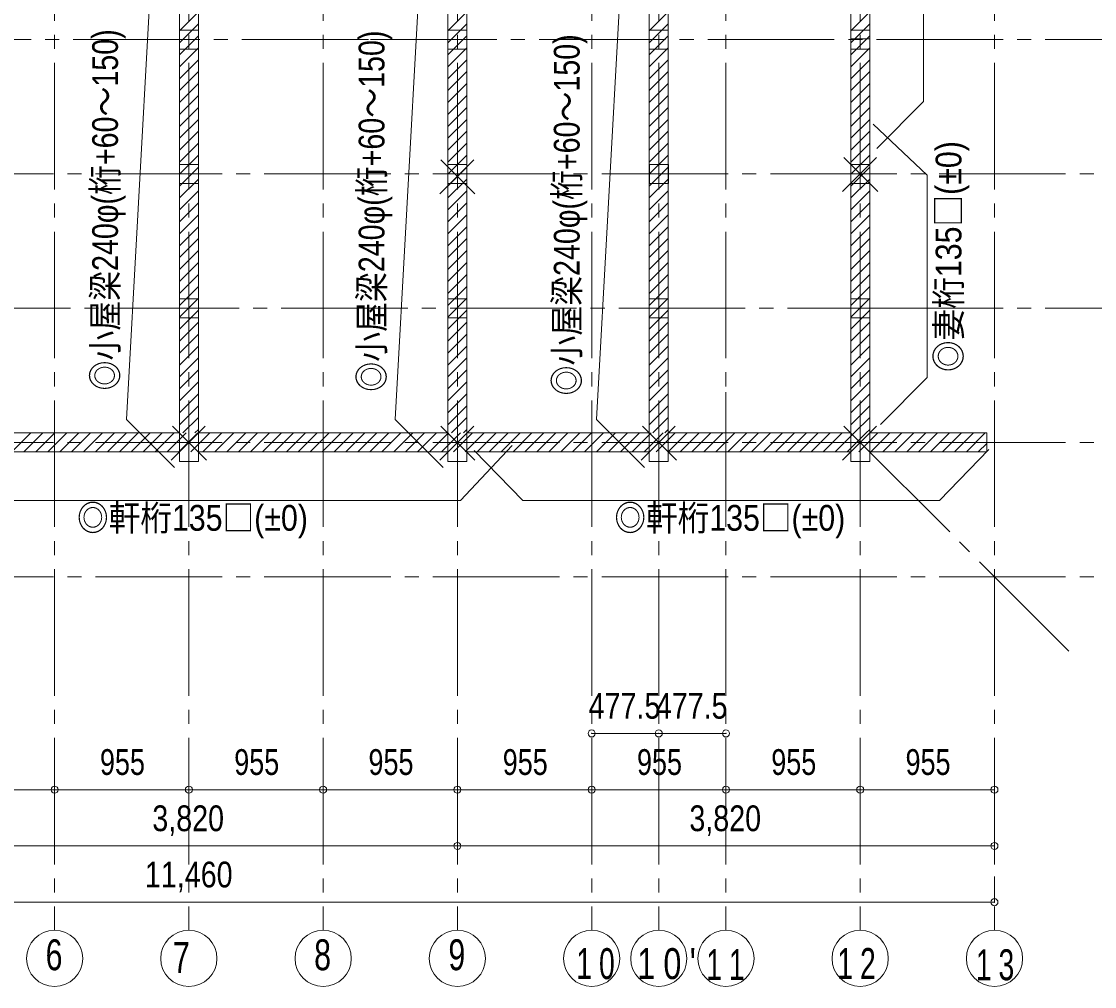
# Model space of a CAD drawing. Units: millimetres at full size, sheet at 1:100. Extents: x -20320 to -574, y -13906 to 13689.
# Drawn here: x -13266 to -5634, y 1120 to 7984 of the extents above; entities that cross this region are included whole.
import ezdxf
from ezdxf.enums import TextEntityAlignment as Align

# ---------------------------------------------------------------- set-up
doc = ezdxf.new("R2010")
doc.units = ezdxf.units.MM
doc.header["$LTSCALE"] = 100
doc.header["$PDMODE"] = 32
doc.header["$PDSIZE"] = 50
doc.linetypes.add('CHAIN2', pattern=[12, 9, -1, 1, -1])
for name, color, linetype, lineweight in [('1-0_通り心', 253, 'CHAIN2', 9), ('1-1_構造・躯体', 6, 'Continuous', 20), ('1-4_見え掛り', 5, 'Continuous', 15), ('1-B_予備', 3, 'Continuous', 25), ('1-C_ハッチ', 253, 'Continuous', 9), ('1-D_寸法', 4, 'Continuous', 9), ('1-E_文字', 3, 'Continuous', 9), ('1-F_補助線', 3, 'Continuous', 9)]:
    doc.layers.add(name, color=color, linetype=linetype, lineweight=lineweight)
doc.styles.add('ＭＳ Ｐゴシック', font='')
doc.styles.get('ＭＳ Ｐゴシック').set_extended_font_data('MS PGothic')

# ---------------------------------------------------------------- blocks, each defined once
blk = doc.blocks.new('6')
at = {"layer": '1-E_文字', "color": 4}
blk.add_circle((1.4, 43.1), 200, dxfattribs=at)
at = {"layer": '1-E_文字', "style": 'ＭＳ Ｐゴシック', "width": 0.75}
blk.add_text('6', height=219.9, dxfattribs=at).set_placement((-62.6, -106.9), align=Align.BOTTOM_LEFT)
blk = doc.blocks.new('7')
at = {"layer": '1-E_文字', "color": 4}
blk.add_circle((13.8, 48), 200, dxfattribs=at)
at = {"layer": '1-E_文字', "style": 'ＭＳ Ｐゴシック', "width": 0.75}
blk.add_text('7', height=219.9, dxfattribs=at).set_placement((-100, -121.9), align=Align.BOTTOM_LEFT)
blk = doc.blocks.new('8')
at = {"layer": '1-E_文字', "color": 4}
blk.add_circle((1.4, 43.1), 200, dxfattribs=at)
at = {"layer": '1-E_文字', "style": 'ＭＳ Ｐゴシック', "width": 0.75}
blk.add_text('8', height=219.9, dxfattribs=at).set_placement((-62.6, -106.9), align=Align.BOTTOM_LEFT)
blk = doc.blocks.new('9')
at = {"layer": '1-E_文字', "color": 4}
blk.add_circle((1.4, 43.1), 200, dxfattribs=at)
at = {"layer": '1-E_文字', "style": 'ＭＳ Ｐゴシック', "width": 0.75}
blk.add_text('9', height=219.9, dxfattribs=at).set_placement((-62.6, -106.9), align=Align.BOTTOM_LEFT)
blk = doc.blocks.new('10')
at = {"layer": '1-E_文字', "color": 4}
blk.add_circle((-6.1, 43.1), 200, dxfattribs=at)
at = {"layer": '1-E_文字', "insert": (-115.1, -106.9), "char_height": 219.9, "attachment_point": 7, "style": 'ＭＳ Ｐゴシック'}
blk.add_mtext('\\T1.44;\\W0.7;10', dxfattribs=at)
blk = doc.blocks.new("10'")
at = {"layer": '1-E_文字', "color": 4}
blk.add_circle((1.3, 7.4), 200, dxfattribs=at)
at = {"layer": '1-E_文字', "insert": (-152.7, -142.6), "char_height": 219.9, "attachment_point": 7, "style": 'ＭＳ Ｐゴシック'}
blk.add_mtext("\\T1.46;\\W0.8;10'", dxfattribs=at)
blk = doc.blocks.new('11s')
at = {"layer": '1-F_補助線', "color": 4}
blk.add_circle((2.9, 154.1), 200, dxfattribs=at)
at = {"layer": '1-F_補助線', "insert": (-137.5, 0), "char_height": 219.9, "attachment_point": 7, "style": 'ＭＳ Ｐゴシック'}
blk.add_mtext('\\T1.44;\\W0.7;11', dxfattribs=at)
blk = doc.blocks.new('12')
at = {"layer": '1-E_文字', "color": 4}
blk.add_circle((7.3, 42.1), 200, dxfattribs=at)
at = {"layer": '1-E_文字', "insert": (-155.3, -104), "char_height": 219.9, "attachment_point": 7, "style": 'ＭＳ Ｐゴシック'}
blk.add_mtext('\\T1.44;\\W0.7;12', dxfattribs=at)
blk = doc.blocks.new('13')
at = {"layer": '1-E_文字', "color": 4}
blk.add_circle((-0.2, 45.1), 200, dxfattribs=at)
at = {"layer": '1-E_文字', "insert": (-132.8, -113.1), "char_height": 219.9, "attachment_point": 7, "style": 'ＭＳ Ｐゴシック'}
blk.add_mtext('\\T1.44;\\W0.7;13', dxfattribs=at)

msp = doc.modelspace()

# ---------------------------------------------------------------- linework, layer by layer
at = {"layer": '1-0_通り心'}
for p, q in [((-13030.6, 13688.6), (-13030.6, 1520)), ((-12075.6, 13688.6), (-12075.6, 1520)), ((-11120.6, 13688.6), (-11120.6, 1520)), ((-10165.6, 13688.6), (-10165.6, 1520)), ((-9210.6, 13688.6), (-9210.6, 1520)), ((-8733.1, 13688.6), (-8733.1, 1520)), ((-8255.6, 13688.6), (-8255.6, 1520)), ((-7300.6, 13688.6), (-7300.6, 1520)), ((-6345.6, 13688.6), (-6345.6, 1520)), ((-10798.1, 7854.5), (-19939.4, 7854.5)), ((-5084.8, 7854.5), (-10798.1, 7854.5)), ((-19939.4, 6899.5), (-5084.8, 6899.5)), ((-6918.1, 5944.5), (-19939.4, 5944.5)), ((-5084.8, 5944.5), (-6918.1, 5944.5)), ((-8255.6, 5347.7), (-8255.6, 4354.7)), ((-19939.4, 4989.5), (-5084.8, 4989.5)), ((-7300.6, 4989.5), (-5760.7, 3449.6)), ((-19939.4, 4034.5), (-5084.8, 4034.5))]:
    msp.add_line(p, q, dxfattribs=at)
at = {"layer": '1-1_構造・躯体'}
for points in [[(-12143.1, 7787), (-12008.1, 7787), (-12008.1, 7922), (-12143.1, 7922)], [(-10233.1, 7787), (-10098.1, 7787), (-10098.1, 7922), (-10233.1, 7922)], [(-8800.6, 7787), (-8665.6, 7787), (-8665.6, 7922), (-8800.6, 7922)], [(-7368.1, 7787), (-7233.1, 7787), (-7233.1, 7922), (-7368.1, 7922)], [(-12142.4, 6832), (-12007.4, 6832), (-12007.4, 6967), (-12142.4, 6967)], [(-10233.1, 6832), (-10098.1, 6832), (-10098.1, 6967), (-10233.1, 6967)], [(-8799.9, 6832), (-8664.9, 6832), (-8664.9, 6967), (-8799.9, 6967)], [(-7367.4, 6832), (-7232.4, 6832), (-7232.4, 6967), (-7367.4, 6967)], [(-12143.1, 5877), (-12008.1, 5877), (-12008.1, 6012), (-12143.1, 6012)], [(-10233.1, 5877), (-10098.1, 5877), (-10098.1, 6012), (-10233.1, 6012)], [(-8800.6, 5877), (-8665.6, 5877), (-8665.6, 6012), (-8800.6, 6012)], [(-7368.1, 5877), (-7233.1, 5877), (-7233.1, 6012), (-7368.1, 6012)]]:
    msp.add_lwpolyline(points, close=True, dxfattribs=at)
at = {"layer": '1-4_見え掛り'}
for p, q in [((-12143.1, 10854.5), (-12143.1, 4854.5)), ((-10233.1, 10854.5), (-10233.1, 4854.5)), ((-8800.6, 10854.5), (-8800.6, 4854.5)), ((-7233.1, 10854.5), (-7233.1, 4854.5)), ((-7368.1, 4854.5), (-7368.1, 8719.5)), ((-7233.1, 7860.7), (-7368.1, 7860.7)), ((-13918.1, 5057), (-12143.1, 5057)), ((-12008.1, 5057), (-10233.1, 5057)), ((-10098.1, 5057), (-8800.6, 5057)), ((-8665.6, 5057), (-7368.1, 5057)), ((-7233.1, 5057), (-6400.6, 5057)), ((-6400.6, 5057), (-6400.6, 4922)), ((-13918.1, 4922), (-12143.1, 4922)), ((-12008.1, 4922), (-10233.1, 4922)), ((-10098.1, 4922), (-8800.6, 4922)), ((-8665.6, 4922), (-7368.1, 4922)), ((-7233.1, 4922), (-6400.6, 4922)), ((-7233.1, 4854.5), (-7368.1, 4854.5))]:
    msp.add_line(p, q, dxfattribs=at)
for points in [[(-12008.1, 10854.5), (-12008.1, 4854.5), (-12143.1, 4854.5)], [(-10098.1, 10854.5), (-10098.1, 4854.5), (-10233.1, 4854.5)], [(-8665.6, 10854.5), (-8665.6, 4854.5), (-8800.6, 4854.5)]]:
    msp.add_lwpolyline(points, dxfattribs=at)
at = {"layer": '1-B_予備', "color": 4, "lineweight": 9}
for p, q in [((-6849.2, 10282.7), (-6849.2, 7414.3)), ((-12518.6, 5152.7), (-12319.6, 8742)), ((-10608.6, 5152.7), (-10409.6, 8742)), ((-9176.1, 5152.7), (-8977.1, 8742)), ((-7181.7, 7080.2), (-6849.2, 7414.3)), ((-7157, 5118), (-6824.5, 5452)), ((-12177.3, 4811.3), (-12518.6, 5152.7)), ((-10267.3, 4811.3), (-10608.6, 5152.7)), ((-8834.8, 4811.3), (-9176.1, 5152.7)), ((-9775.1, 4967.6), (-10142.6, 4577.1)), ((-9699.2, 4577.1), (-10046.2, 4932.1)), ((-6386, 4938.6), (-6736.8, 4577.1)), ((-13985.6, 4577.1), (-10142.6, 4577.1)), ((-9699.2, 4577.1), (-6736.8, 4577.1))]:
    msp.add_line(p, q, dxfattribs=at)
at = {"layer": '1-B_予備'}
for p, q in [((-10290.6, 6757.9), (-10048.8, 6999.7)), ((-10040.6, 6757.9), (-10282.4, 6999.7)), ((-7425.6, 6774.5), (-7183.8, 7016.4)), ((-7175.6, 6774.5), (-7417.4, 7016.4)), ((-12200.6, 4864.5), (-11958.8, 5106.4)), ((-11950.6, 4864.5), (-12192.4, 5106.4)), ((-10290.6, 4864.5), (-10048.8, 5106.4)), ((-10040.6, 4864.5), (-10282.4, 5106.4)), ((-8858.1, 4864.5), (-8616.3, 5106.4)), ((-8608.1, 4864.5), (-8849.9, 5106.4)), ((-7425.6, 4864.5), (-7183.8, 5106.4)), ((-7425.6, 4864.5), (-7183.8, 5106.4)), ((-7175.6, 4864.5), (-7417.4, 5106.4)), ((-7175.6, 4864.5), (-7417.4, 5106.4))]:
    msp.add_line(p, q, dxfattribs=at)
at = {"layer": '1-B_予備', "color": 4, "lineweight": 9}
msp.add_lwpolyline([(-7208.5, 7253.4), (-6824.5, 6889.6), (-6824.5, 5452)], dxfattribs=at)
at = {"layer": '1-C_ハッチ'}
for p, q in [((-12143.1, 7916.3), (-12008.1, 8051.3)), ((-10233.1, 7916.3), (-10098.1, 8051.3)), ((-8800.6, 7916.3), (-8665.6, 8051.3)), ((-7368.1, 7916.3), (-7233.1, 8051.3)), ((-12143.1, 7831.4), (-12008.1, 7966.4)), ((-10233.1, 7831.4), (-10098.1, 7966.4)), ((-8800.6, 7831.4), (-8665.6, 7966.4)), ((-7368.1, 7831.4), (-7233.1, 7966.4)), ((-12143.1, 7746.6), (-12008.1, 7881.6)), ((-10233.1, 7746.6), (-10098.1, 7881.6)), ((-8800.6, 7746.6), (-8665.6, 7881.6)), ((-7368.1, 7746.6), (-7233.1, 7881.6)), ((-12143.1, 7661.7), (-12008.1, 7796.7)), ((-10233.1, 7661.7), (-10098.1, 7796.7)), ((-8800.6, 7661.7), (-8665.6, 7796.7)), ((-7368.1, 7661.7), (-7233.1, 7796.7)), ((-12143.1, 7576.9), (-12008.1, 7711.9)), ((-10233.1, 7576.9), (-10098.1, 7711.9)), ((-8800.6, 7576.9), (-8665.6, 7711.9)), ((-7368.1, 7576.9), (-7233.1, 7711.9)), ((-12143.1, 7492), (-12008.1, 7627)), ((-10233.1, 7492), (-10098.1, 7627)), ((-8800.6, 7492), (-8665.6, 7627)), ((-7368.1, 7492), (-7233.1, 7627)), ((-12143.1, 7407.2), (-12008.1, 7542.2)), ((-10233.1, 7407.2), (-10098.1, 7542.2)), ((-8800.6, 7407.2), (-8665.6, 7542.2)), ((-7368.1, 7407.2), (-7233.1, 7542.2)), ((-12143.1, 7322.3), (-12008.1, 7457.3)), ((-10233.1, 7322.3), (-10098.1, 7457.3)), ((-8800.6, 7322.3), (-8665.6, 7457.3)), ((-7368.1, 7322.3), (-7233.1, 7457.3)), ((-12143.1, 7237.5), (-12008.1, 7372.5)), ((-10233.1, 7237.5), (-10098.1, 7372.5)), ((-8800.6, 7237.5), (-8665.6, 7372.5)), ((-7368.1, 7237.5), (-7233.1, 7372.5)), ((-12143.1, 7152.6), (-12008.1, 7287.6)), ((-10233.1, 7152.6), (-10098.1, 7287.6)), ((-8800.6, 7152.6), (-8665.6, 7287.6)), ((-7368.1, 7152.6), (-7233.1, 7287.6)), ((-12143.1, 7067.8), (-12008.1, 7202.8)), ((-10233.1, 7067.8), (-10098.1, 7202.8)), ((-8800.6, 7067.8), (-8665.6, 7202.8)), ((-7368.1, 7067.8), (-7233.1, 7202.8)), ((-12143.1, 6982.9), (-12008.1, 7117.9)), ((-10233.1, 6982.9), (-10098.1, 7117.9)), ((-8800.6, 6982.9), (-8665.6, 7117.9)), ((-7368.1, 6982.9), (-7233.1, 7117.9)), ((-12143.1, 6898.1), (-12008.1, 7033.1)), ((-10233.1, 6898.1), (-10098.1, 7033.1)), ((-8800.6, 6898.1), (-8665.6, 7033.1)), ((-7368.1, 6898.1), (-7233.1, 7033.1)), ((-12143.1, 6813.2), (-12008.1, 6948.2)), ((-10233.1, 6813.2), (-10098.1, 6948.2)), ((-8800.6, 6813.2), (-8665.6, 6948.2)), ((-7368.1, 6813.2), (-7233.1, 6948.2)), ((-12143.1, 6728.3), (-12008.1, 6863.3)), ((-10233.1, 6728.3), (-10098.1, 6863.3)), ((-8800.6, 6728.3), (-8665.6, 6863.3)), ((-7368.1, 6728.3), (-7233.1, 6863.3)), ((-12143.1, 6643.5), (-12008.1, 6778.5)), ((-10233.1, 6643.5), (-10098.1, 6778.5)), ((-8800.6, 6643.5), (-8665.6, 6778.5)), ((-7368.1, 6643.5), (-7233.1, 6778.5)), ((-12143.1, 6558.6), (-12008.1, 6693.6)), ((-10233.1, 6558.6), (-10098.1, 6693.6)), ((-8800.6, 6558.6), (-8665.6, 6693.6)), ((-7368.1, 6558.6), (-7233.1, 6693.6)), ((-12143.1, 6473.8), (-12008.1, 6608.8)), ((-10233.1, 6473.8), (-10098.1, 6608.8)), ((-8800.6, 6473.8), (-8665.6, 6608.8)), ((-7368.1, 6473.8), (-7233.1, 6608.8)), ((-12143.1, 6388.9), (-12008.1, 6523.9)), ((-10233.1, 6388.9), (-10098.1, 6523.9)), ((-8800.6, 6388.9), (-8665.6, 6523.9)), ((-7368.1, 6388.9), (-7233.1, 6523.9)), ((-12143.1, 6304.1), (-12008.1, 6439.1)), ((-10233.1, 6304.1), (-10098.1, 6439.1)), ((-8800.6, 6304.1), (-8665.6, 6439.1)), ((-7368.1, 6304.1), (-7233.1, 6439.1)), ((-12143.1, 6219.2), (-12008.1, 6354.2)), ((-10233.1, 6219.2), (-10098.1, 6354.2)), ((-8800.6, 6219.2), (-8665.6, 6354.2)), ((-7368.1, 6219.2), (-7233.1, 6354.2)), ((-12143.1, 6134.4), (-12008.1, 6269.4)), ((-10233.1, 6134.4), (-10098.1, 6269.4)), ((-8800.6, 6134.4), (-8665.6, 6269.4)), ((-7368.1, 6134.4), (-7233.1, 6269.4)), ((-12143.1, 6049.5), (-12008.1, 6184.5)), ((-10233.1, 6049.5), (-10098.1, 6184.5)), ((-8800.6, 6049.5), (-8665.6, 6184.5)), ((-7368.1, 6049.5), (-7233.1, 6184.5)), ((-12143.1, 5964.7), (-12008.1, 6099.7)), ((-10233.1, 5964.7), (-10098.1, 6099.7)), ((-8800.6, 5964.7), (-8665.6, 6099.7)), ((-7368.1, 5964.7), (-7233.1, 6099.7)), ((-12143.1, 5879.8), (-12008.1, 6014.8)), ((-10233.1, 5879.8), (-10098.1, 6014.8)), ((-8800.6, 5879.8), (-8665.6, 6014.8)), ((-7368.1, 5879.8), (-7233.1, 6014.8)), ((-12143.1, 5795), (-12008.1, 5930)), ((-10233.1, 5795), (-10098.1, 5930)), ((-8800.6, 5795), (-8665.6, 5930)), ((-7368.1, 5795), (-7233.1, 5930)), ((-12143.1, 5710.1), (-12008.1, 5845.1)), ((-10233.1, 5710.1), (-10098.1, 5845.1)), ((-8800.6, 5710.1), (-8665.6, 5845.1)), ((-7368.1, 5710.1), (-7233.1, 5845.1)), ((-12143.1, 5625.3), (-12008.1, 5760.3)), ((-10233.1, 5625.3), (-10098.1, 5760.3)), ((-8800.6, 5625.3), (-8665.6, 5760.3)), ((-7368.1, 5625.3), (-7233.1, 5760.3)), ((-12143.1, 5540.4), (-12008.1, 5675.4)), ((-10233.1, 5540.4), (-10098.1, 5675.4)), ((-8800.6, 5540.4), (-8665.6, 5675.4)), ((-7368.1, 5540.4), (-7233.1, 5675.4)), ((-12143.1, 5455.6), (-12008.1, 5590.6)), ((-10233.1, 5455.6), (-10098.1, 5590.6)), ((-8800.6, 5455.6), (-8665.6, 5590.6)), ((-7368.1, 5455.6), (-7233.1, 5590.6)), ((-12143.1, 5370.7), (-12008.1, 5505.7)), ((-10233.1, 5370.7), (-10098.1, 5505.7)), ((-8800.6, 5370.7), (-8665.6, 5505.7)), ((-7368.1, 5370.7), (-7233.1, 5505.7)), ((-12143.1, 5285.8), (-12008.1, 5420.8)), ((-10233.1, 5285.8), (-10098.1, 5420.8)), ((-8800.6, 5285.8), (-8665.6, 5420.8)), ((-7368.1, 5285.8), (-7233.1, 5420.8)), ((-12143.1, 5201), (-12008.1, 5336)), ((-10233.1, 5201), (-10098.1, 5336)), ((-8800.6, 5201), (-8665.6, 5336)), ((-7368.1, 5201), (-7233.1, 5336)), ((-12143.1, 5116.1), (-12008.1, 5251.1)), ((-10233.1, 5116.1), (-10098.1, 5251.1)), ((-8800.6, 5116.1), (-8665.6, 5251.1)), ((-7368.1, 5116.1), (-7233.1, 5251.1)), ((-12117.4, 5057), (-12008.1, 5166.3)), ((-10207.4, 5057), (-10098.1, 5166.3)), ((-8774.9, 5057), (-8665.6, 5166.3)), ((-7342.4, 5057), (-7233.1, 5166.3)), ((-13333.8, 4922), (-13198.8, 5057)), ((-13249, 4922), (-13114, 5057)), ((-13164.1, 4922), (-13029.1, 5057)), ((-13079.3, 4922), (-12944.3, 5057)), ((-12994.4, 4922), (-12859.4, 5057)), ((-12909.6, 4922), (-12774.6, 5057)), ((-12824.7, 4922), (-12689.7, 5057)), ((-12739.9, 4922), (-12604.9, 5057)), ((-12655, 4922), (-12520, 5057)), ((-12570.2, 4922), (-12435.2, 5057)), ((-12485.3, 4922), (-12350.3, 5057)), ((-12400.5, 4922), (-12265.5, 5057)), ((-12315.6, 4922), (-12180.6, 5057)), ((-12230.7, 4922), (-12095.7, 5057)), ((-12145.9, 4922), (-12010.9, 5057)), ((-12061, 4922), (-11926, 5057)), ((-12032.5, 5057), (-12008.1, 5081.4)), ((-11976.2, 4922), (-11841.2, 5057)), ((-11891.3, 4922), (-11756.3, 5057)), ((-11806.5, 4922), (-11671.5, 5057)), ((-11721.6, 4922), (-11586.6, 5057)), ((-11636.8, 4922), (-11501.8, 5057)), ((-11551.9, 4922), (-11416.9, 5057)), ((-11467.1, 4922), (-11332.1, 5057)), ((-11382.2, 4922), (-11247.2, 5057)), ((-11297.4, 4922), (-11162.4, 5057)), ((-11212.5, 4922), (-11077.5, 5057)), ((-11127.7, 4922), (-10992.7, 5057)), ((-11042.8, 4922), (-10907.8, 5057)), ((-10958, 4922), (-10823, 5057)), ((-10873.1, 4922), (-10738.1, 5057)), ((-10788.3, 4922), (-10653.3, 5057)), ((-10703.4, 4922), (-10568.4, 5057)), ((-10618.5, 4922), (-10483.5, 5057)), ((-10533.7, 4922), (-10398.7, 5057)), ((-10448.8, 4922), (-10313.8, 5057)), ((-10364, 4922), (-10229, 5057)), ((-10279.1, 4922), (-10144.1, 5057)), ((-10194.3, 4922), (-10059.3, 5057)), ((-10122.5, 5057), (-10098.1, 5081.4)), ((-10109.4, 4922), (-9974.4, 5057)), ((-10024.6, 4922), (-9889.6, 5057)), ((-9939.7, 4922), (-9804.7, 5057)), ((-9854.9, 4922), (-9719.9, 5057)), ((-9770, 4922), (-9635, 5057)), ((-9685.2, 4922), (-9550.2, 5057)), ((-9600.3, 4922), (-9465.3, 5057)), ((-9515.5, 4922), (-9380.5, 5057)), ((-9430.6, 4922), (-9295.6, 5057)), ((-9345.8, 4922), (-9210.8, 5057)), ((-9260.9, 4922), (-9125.9, 5057)), ((-9176, 4922), (-9041, 5057)), ((-9091.2, 4922), (-8956.2, 5057)), ((-9006.3, 4922), (-8871.3, 5057)), ((-8921.5, 4922), (-8786.5, 5057)), ((-8836.6, 4922), (-8701.6, 5057)), ((-8751.8, 4922), (-8616.8, 5057)), ((-8690, 5057), (-8665.6, 5081.4)), ((-8666.9, 4922), (-8531.9, 5057)), ((-8582.1, 4922), (-8447.1, 5057)), ((-8497.2, 4922), (-8362.2, 5057)), ((-8412.4, 4922), (-8277.4, 5057)), ((-8327.5, 4922), (-8192.5, 5057)), ((-8242.7, 4922), (-8107.7, 5057)), ((-8157.8, 4922), (-8022.8, 5057)), ((-8073, 4922), (-7938, 5057)), ((-7988.1, 4922), (-7853.1, 5057)), ((-7903.3, 4922), (-7768.3, 5057)), ((-7818.4, 4922), (-7683.4, 5057)), ((-7733.5, 4922), (-7598.5, 5057)), ((-7648.7, 4922), (-7513.7, 5057)), ((-7563.8, 4922), (-7428.8, 5057)), ((-7479, 4922), (-7344, 5057)), ((-7394.1, 4922), (-7259.1, 5057)), ((-7309.3, 4922), (-7174.3, 5057)), ((-7257.5, 5057), (-7233.1, 5081.4)), ((-7224.4, 4922), (-7089.4, 5057)), ((-7139.6, 4922), (-7004.6, 5057)), ((-7054.7, 4922), (-6919.7, 5057)), ((-6969.9, 4922), (-6834.9, 5057)), ((-6885, 4922), (-6750, 5057)), ((-6800.2, 4922), (-6665.2, 5057)), ((-6715.3, 4922), (-6580.3, 5057)), ((-6630.5, 4922), (-6495.5, 5057)), ((-6545.6, 4922), (-6410.6, 5057)), ((-6460.8, 4922), (-6400.6, 4982.2))]:
    msp.add_line(p, q, dxfattribs=at)
at = {"layer": '1-D_寸法'}
for p, q in [((-9210.6, 2920), (-8733.1, 2920)), ((-8733.1, 2920), (-8255.6, 2920)), ((-13030.6, 2520), (-13030.6, 2768)), ((-12075.6, 2520), (-12075.6, 2768)), ((-11120.6, 2520), (-11120.6, 2768)), ((-10165.6, 2520), (-10165.6, 2768)), ((-9210.6, 2520), (-9210.6, 2768)), ((-8255.6, 2520), (-8255.6, 2768)), ((-7300.6, 2520), (-7300.6, 2768)), ((-6345.6, 2520), (-6345.6, 2768)), ((-13985.6, 2520), (-13030.6, 2520)), ((-13030.6, 2520), (-12075.6, 2520)), ((-12075.6, 2520), (-11120.6, 2520)), ((-11120.6, 2520), (-10165.6, 2520)), ((-10165.6, 2520), (-9210.6, 2520)), ((-9210.6, 2520), (-8255.6, 2520)), ((-8255.6, 2520), (-7300.6, 2520)), ((-7300.6, 2520), (-6345.6, 2520)), ((-13985.6, 2120), (-10165.6, 2120)), ((-10165.6, 2120), (-6345.6, 2120)), ((-6345.6, 1720), (-6345.6, 1902)), ((-17805.6, 1720), (-6345.6, 1720))]:
    msp.add_line(p, q, dxfattribs=at)
for p in [(-9210.6, 2920), (-8733.1, 2920), (-8255.6, 2920), (-13030.6, 2520), (-12075.6, 2520), (-11120.6, 2520), (-10165.6, 2520), (-9210.6, 2520), (-8255.6, 2520), (-7300.6, 2520), (-6345.6, 2520), (-10165.6, 2120), (-6345.6, 2120), (-6345.6, 1720)]:
    msp.add_point(p, dxfattribs=at)

# ---------------------------------------------------------------- block references
at = {"layer": '1-F_補助線'}
for name, p in [('6', (-13032, 1276.9)), ('7', (-12089.5, 1272)), ('8', (-11122, 1276.9)), ('9', (-10167, 1276.9)), ('10', (-9204.5, 1276.9)), ("10'", (-8734.5, 1312.6)), ('11s', (-8258.5, 1165.9)), ('12', (-7307.9, 1277.9)), ('13', (-6345.4, 1274.9))]:
    msp.add_blockref(name, p, dxfattribs=at)

# ---------------------------------------------------------------- texts
at = {"layer": '1-D_寸法', "color": 3, "style": 'ＭＳ Ｐゴシック'}
for s, width, p in [('477.5', 0.85, (-9231.9, 2970)), ('477.5', 0.85, (-8754.4, 2970)), ('955', 0.8, (-12708.1, 2570)), ('955', 0.8, (-11753.1, 2570)), ('955', 0.8, (-10798.1, 2570)), ('955', 0.8, (-9843.1, 2570)), ('955', 0.8, (-8888.1, 2570)), ('955', 0.8, (-7933.1, 2570)), ('955', 0.8, (-6978.1, 2570)), ('3,820', 0.85, (-12335.6, 2170)), ('3,820', 0.85, (-8515.6, 2170)), ('11,460', 0.85, (-12388.1, 1770))]:
    msp.add_text(s, height=183.3, dxfattribs=dict(at, width=width)).set_placement(p, align=Align.BOTTOM_LEFT)
at = {"layer": '1-E_文字', "style": 'ＭＳ Ｐゴシック'}
for s, width, p in [('◎小屋梁240φ(桁+60～150)', 0.85, (-12524.9, 5359.3)), ('◎小屋梁240φ(桁+60～150)', 0.85, (-10629.5, 5350.4)), ('◎小屋梁240φ(桁+60～150)', 0.85, (-9241.4, 5323.7)), ('◎妻桁135□(±0)', 0.9, (-6525.6, 5490.3))]:
    msp.add_text(s, height=183.3, rotation=90, dxfattribs=dict(at, width=width)).set_placement(p, align=Align.BOTTOM_LEFT)
at = {"layer": '1-E_文字', "style": 'ＭＳ Ｐゴシック', "width": 0.9}
for p in [(-12871.2, 4306.8), (-9049.3, 4306.8)]:
    msp.add_text('◎軒桁135□(±0)', height=183.3, dxfattribs=at).set_placement(p, align=Align.BOTTOM_LEFT)

doc.saveas('drawing.dxf')
